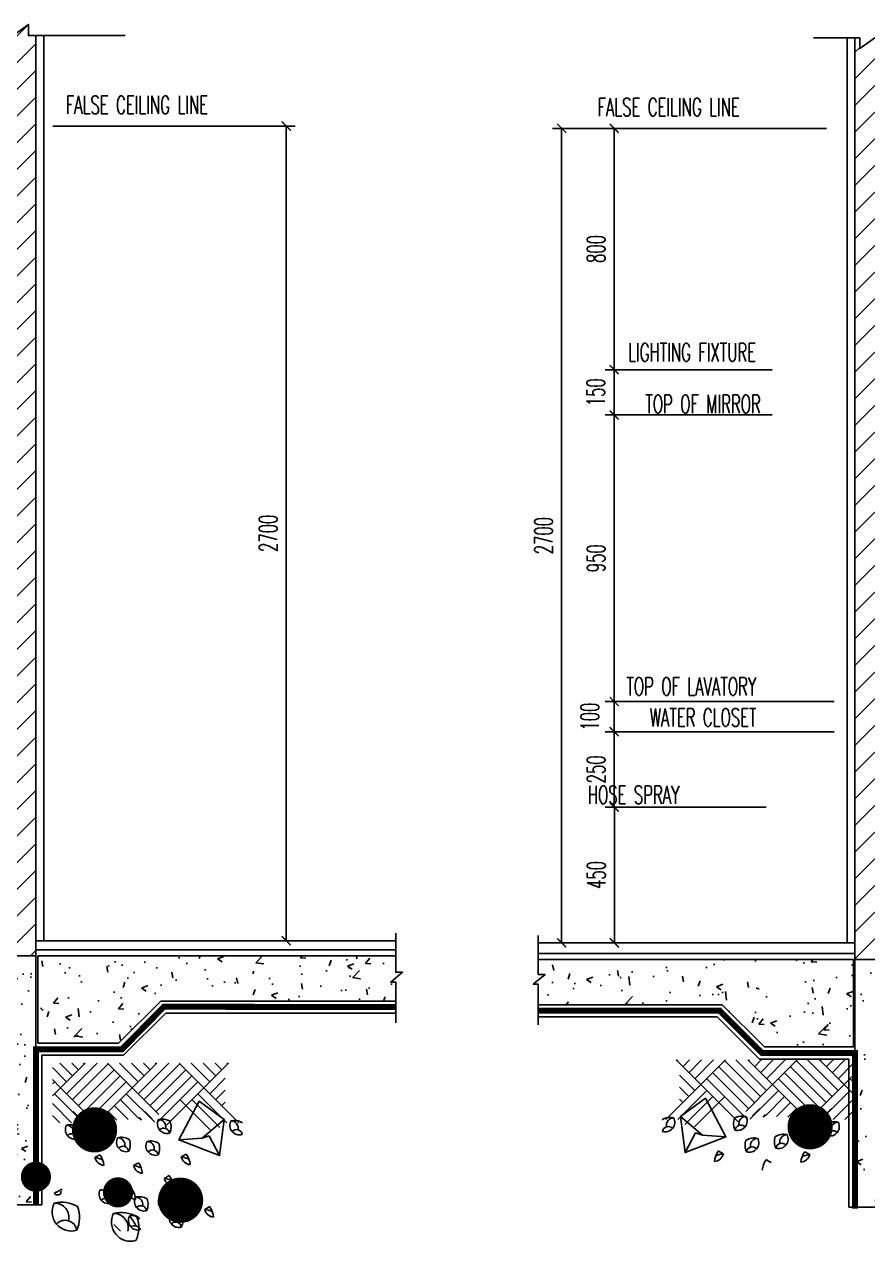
# Model space of a CAD drawing. Extents: x 417646.4 to 417675.2, y 43441 to 43460.9.
# Drawn here: x 417665.442 to 417668.238, y 43448.991 to 43453.03 of the extents above; entities that cross this region are included whole.
import ezdxf

# ---------------------------------------------------------------- set-up
doc = ezdxf.new("R2010")
doc.units = 0
doc.header["$MEASUREMENT"] = 0
doc.header["$PDMODE"] = 3
doc.header["$PDSIZE"] = 0.1
doc.linetypes.add('CENTER2', pattern=[1.125, 0.75, -0.125, 0.125, -0.125])
doc.linetypes.add('HIDDEN2', pattern=[0.1875, 0.125, -0.0625])
doc.layers.get('0').update_dxf_attribs({"linetype": 'CONTINUOUS'})
doc.layers.get('DEFPOINTS').update_dxf_attribs({"linetype": 'CONTINUOUS'})
for name, color, linetype in [('2', 2, 'CONTINUOUS'), ('AXIS', 11, 'CENTER2'), ('Dimout', 4, 'CONTINUOUS'), ('ELE', 3, 'CONTINUOUS'), ('gravel', 11, 'CONTINUOUS'), ('Hatch', 11, 'CONTINUOUS'), ('Plaster', 7, 'CONTINUOUS'), ('TXT', 2, 'CONTINUOUS'), ('WALL', 6, 'CONTINUOUS'), ('WallPartition', 2, 'CONTINUOUS'), ('Windows', 9, 'CONTINUOUS')]:
    doc.layers.add(name, color=color, linetype=linetype)
doc.styles.add('ROMANS', font='ROMANS.shx', dxfattribs={"width": 0.6})
doc.dimstyles.new('R50', dxfattribs={"dimscale": 0, "dimtxt": 0.06, "dimasz": 0.03, "dimexe": 0.03, "dimexo": 0.03, "dimgap": 0.03, "dimtad": 1, "dimdec": 0, "dimlfac": 1000, "dimzin": 13, "dimdsep": 46, "dimtxsty": 'ROMANS', "dimblk": 'ARCHTICK', "dimcen": 0.09, "dimclrd": 4, "dimclre": 4, "dimclrt": 2, "dimadec": 0, "dimazin": 0, "dimtfac": 1, "dimtdec": 0, "dimtofl": 0, "dimtmove": 2, "dimatfit": 3, "dimldrblk": 'CLOSEDBLANK', "dimfxl": 0, "dimtolj": 1, "dimtzin": 0, "dimarcsym": 0})

# ---------------------------------------------------------------- blocks, each defined once
blk = doc.blocks.new('_ARCHTICK')
at = {"color": 0, "linetype": 'ByBlock', "const_width": 0.15}
blk.add_lwpolyline([(-0.5, -0.5), (0.5, 0.5)], dxfattribs=at)
blk = doc.blocks.new('*D159')
at = {"layer": 'DEFPOINTS', "color": 0}
for p in [(417667.3975, 43452.6849), (417667.2232, 43449.9849), (417667.3982, 43449.9849)]:
    blk.add_point(p, dxfattribs=at)
at = {"layer": 'Dimout', "color": 4, "lineweight": -2}
for p, q in [((417667.3675, 43452.6849), (417667.1932, 43452.6849)), ((417667.2232, 43452.6849), (417667.2232, 43449.9849)), ((417667.3682, 43449.9849), (417667.1932, 43449.9849))]:
    blk.add_line(p, q, dxfattribs=at)
at = {"layer": 'Dimout', "color": 4, "lineweight": -2, "xscale": 0.03, "yscale": 0.03, "zscale": 0.03}
for p, rotation in [((417667.2232, 43452.6849), 90), ((417667.2232, 43449.9849), 270)]:
    blk.add_blockref('_ARCHTICK', p, dxfattribs=dict(at, rotation=rotation))
at = {"layer": 'Dimout', "color": 2, "insert": (417667.1632, 43451.3349), "char_height": 0.06, "attachment_point": 5, "rotation": 90, "style": 'ROMANS'}
blk.add_mtext('\\A1;2700', dxfattribs=at)
blk = doc.blocks.new('_ClosedBlank')
at = {"color": 0, "linetype": 'ByBlock', "lineweight": -2}
for p, q in [((-1, 0.17), (0, 0)), ((-1, 0.17), (-1, -0.17)), ((0, 0), (-1, -0.17))]:
    blk.add_line(p, q, dxfattribs=at)
blk = doc.blocks.new('*D160')
at = {"layer": 'DEFPOINTS', "color": 0}
for p in [(417667.3975, 43451.7349), (417667.9512, 43451.7349), (417668.1572, 43450.7849)]:
    blk.add_point(p, dxfattribs=at)
at = {"layer": 'Dimout', "color": 4, "lineweight": -2}
for p, q in [((417667.9212, 43451.7349), (417667.3675, 43451.7349)), ((417667.3975, 43450.7849), (417667.3975, 43451.7349)), ((417668.1272, 43450.7849), (417667.3675, 43450.7849))]:
    blk.add_line(p, q, dxfattribs=at)
at = {"layer": 'Dimout', "color": 4, "lineweight": -2, "xscale": 0.03, "yscale": 0.03, "zscale": 0.03}
for p, rotation in [((417667.3975, 43451.7349), 90), ((417667.3975, 43450.7849), 270)]:
    blk.add_blockref('_ARCHTICK', p, dxfattribs=dict(at, rotation=rotation))
at = {"layer": 'Dimout', "color": 2, "insert": (417667.3375, 43451.2599), "char_height": 0.06, "attachment_point": 5, "rotation": 90, "style": 'ROMANS'}
blk.add_mtext('\\A1;950', dxfattribs=at)
blk = doc.blocks.new('*D161')
at = {"layer": 'DEFPOINTS', "color": 0}
for p in [(417667.3975, 43450.7849), (417668.1572, 43450.7849), (417668.1572, 43450.6849)]:
    blk.add_point(p, dxfattribs=at)
at = {"layer": 'Dimout', "color": 4, "lineweight": -2}
for p, q in [((417668.1272, 43450.7849), (417667.3675, 43450.7849)), ((417667.3975, 43450.6849), (417667.3975, 43450.7849)), ((417668.1272, 43450.6849), (417667.3675, 43450.6849))]:
    blk.add_line(p, q, dxfattribs=at)
at = {"layer": 'Dimout', "color": 4, "lineweight": -2, "xscale": 0.03, "yscale": 0.03, "zscale": 0.03}
for p, rotation in [((417667.3975, 43450.7849), 90), ((417667.3975, 43450.6849), 270)]:
    blk.add_blockref('_ARCHTICK', p, dxfattribs=dict(at, rotation=rotation))
at = {"layer": 'Dimout', "color": 2, "insert": (417667.3166, 43450.7349), "char_height": 0.06, "attachment_point": 5, "rotation": 90, "style": 'ROMANS'}
blk.add_mtext('\\A1;100', dxfattribs=at)
blk = doc.blocks.new('*D162')
at = {"layer": 'DEFPOINTS', "color": 0}
for p in [(417667.3975, 43450.6849), (417667.3975, 43450.6849), (417667.9312, 43450.4349)]:
    blk.add_point(p, dxfattribs=at)
at = {"layer": 'Dimout', "color": 4, "lineweight": -2}
for p, q in [((417667.3975, 43450.4349), (417667.3975, 43450.6849)), ((417667.9012, 43450.4349), (417667.3675, 43450.4349))]:
    blk.add_line(p, q, dxfattribs=at)
at = {"layer": 'Dimout', "color": 4, "lineweight": -2, "xscale": 0.03, "yscale": 0.03, "zscale": 0.03}
for p, rotation in [((417667.3975, 43450.6849), 90), ((417667.3975, 43450.4349), 270)]:
    blk.add_blockref('_ARCHTICK', p, dxfattribs=dict(at, rotation=rotation))
at = {"layer": 'Dimout', "color": 2, "insert": (417667.3375, 43450.5599), "char_height": 0.06, "attachment_point": 5, "rotation": 90, "style": 'ROMANS'}
blk.add_mtext('\\A1;250', dxfattribs=at)
blk = doc.blocks.new('*D163')
at = {"layer": 'DEFPOINTS', "color": 0}
for p in [(417667.3982, 43450.4349), (417667.3982, 43449.9849), (417667.9112, 43449.9849)]:
    blk.add_point(p, dxfattribs=at)
at = {"layer": 'Dimout', "color": 4, "lineweight": -2}
for p, q in [((417667.3982, 43450.4349), (417667.3982, 43449.9849)), ((417667.8812, 43449.9849), (417667.3682, 43449.9849))]:
    blk.add_line(p, q, dxfattribs=at)
at = {"layer": 'Dimout', "color": 4, "lineweight": -2, "xscale": 0.03, "yscale": 0.03, "zscale": 0.03}
for p, rotation in [((417667.3982, 43450.4349), 90), ((417667.3982, 43449.9849), 270)]:
    blk.add_blockref('_ARCHTICK', p, dxfattribs=dict(at, rotation=rotation))
at = {"layer": 'Dimout', "color": 2, "insert": (417667.3382, 43450.2099), "char_height": 0.06, "attachment_point": 5, "rotation": 90, "style": 'ROMANS'}
blk.add_mtext('\\A1;450', dxfattribs=at)
blk = doc.blocks.new('*D164')
at = {"layer": 'DEFPOINTS', "color": 0}
for p in [(417667.3975, 43452.6849), (417668.1312, 43452.6849), (417667.9512, 43451.8849)]:
    blk.add_point(p, dxfattribs=at)
at = {"layer": 'Dimout', "color": 4, "lineweight": -2}
for p, q in [((417668.1012, 43452.6849), (417667.3675, 43452.6849)), ((417667.3975, 43451.8849), (417667.3975, 43452.6849)), ((417667.9212, 43451.8849), (417667.3675, 43451.8849))]:
    blk.add_line(p, q, dxfattribs=at)
at = {"layer": 'Dimout', "color": 4, "lineweight": -2, "xscale": 0.03, "yscale": 0.03, "zscale": 0.03}
for p, rotation in [((417667.3975, 43452.6849), 90), ((417667.3975, 43451.8849), 270)]:
    blk.add_blockref('_ARCHTICK', p, dxfattribs=dict(at, rotation=rotation))
at = {"layer": 'Dimout', "color": 2, "insert": (417667.3375, 43452.2849), "char_height": 0.06, "attachment_point": 5, "rotation": 90, "style": 'ROMANS'}
blk.add_mtext('\\A1;800', dxfattribs=at)
blk = doc.blocks.new('*D165')
at = {"layer": 'DEFPOINTS', "color": 0}
for p in [(417667.3975, 43451.8849), (417667.9512, 43451.8849), (417667.9512, 43451.7349)]:
    blk.add_point(p, dxfattribs=at)
at = {"layer": 'Dimout', "color": 4, "lineweight": -2}
for p, q in [((417667.9212, 43451.8849), (417667.3675, 43451.8849)), ((417667.3975, 43451.7349), (417667.3975, 43451.8849)), ((417667.9212, 43451.7349), (417667.3675, 43451.7349))]:
    blk.add_line(p, q, dxfattribs=at)
at = {"layer": 'Dimout', "color": 4, "lineweight": -2, "xscale": 0.03, "yscale": 0.03, "zscale": 0.03}
for p, rotation in [((417667.3975, 43451.8849), 90), ((417667.3975, 43451.7349), 270)]:
    blk.add_blockref('_ARCHTICK', p, dxfattribs=dict(at, rotation=rotation))
at = {"layer": 'Dimout', "color": 2, "insert": (417667.3364, 43451.8099), "char_height": 0.06, "attachment_point": 5, "rotation": 90, "style": 'ROMANS'}
blk.add_mtext('\\A1;150', dxfattribs=at)
blk = doc.blocks.new('A$C22107CF4')
for p, q in [((0.1286, 0.2837), (0.0467, 0.3655)), ((0.0494, 0.3629), (0.052, 0.3655)), ((0.0692, 0.3431), (0.0916, 0.3655)), ((0.089, 0.3233), (0.1312, 0.3655)), ((0.1088, 0.3035), (0.1708, 0.3655)), ((0.1286, 0.2837), (0.2104, 0.3655)), ((0.3464, 0.2639), (0.2447, 0.3655)), ((0.3662, 0.2837), (0.2843, 0.3655)), ((0.287, 0.3629), (0.2896, 0.3655)), ((0.3068, 0.3431), (0.3292, 0.3655)), ((0.3266, 0.3233), (0.3688, 0.3655)), ((0.3464, 0.3035), (0.4084, 0.3655)), ((0.3662, 0.2837), (0.448, 0.3655)), ((0.584, 0.2639), (0.4823, 0.3655)), ((0.6038, 0.2837), (0.5219, 0.3655)), ((0.5246, 0.3629), (0.5272, 0.3655)), ((0.5444, 0.3431), (0.5668, 0.3655)), ((0.5642, 0.3233), (0.6064, 0.3655)), ((0.287, 0.2045), (0.1682, 0.3233)), ((0.3068, 0.2243), (0.188, 0.3431)), ((0.3266, 0.2441), (0.2078, 0.3629)), ((0.5246, 0.2045), (0.4058, 0.3233)), ((0.5444, 0.2243), (0.4256, 0.3431)), ((0.5642, 0.2441), (0.4454, 0.3629)), ((0.584, 0.3035), (0.6308, 0.3504)), ((0.0126, 0.1677), (0.1286, 0.2837)), ((0.1088, 0.2639), (0.0574, 0.3153)), ((0.2522, 0.1601), (0.1286, 0.2837)), ((0.2844, 0.1675), (0.1484, 0.3035)), ((0.2775, 0.195), (0.3662, 0.2837)), ((0.4822, 0.1677), (0.3662, 0.2837)), ((0.5048, 0.1847), (0.386, 0.3035)), ((0.4877, 0.1677), (0.6038, 0.2837)), ((0.6038, 0.2837), (0.6308, 0.3108)), ((0.6308, 0.2566), (0.6038, 0.2837)), ((0.6308, 0.2962), (0.6236, 0.3035)), ((0.0522, 0.1677), (0.1484, 0.2639)), ((0.089, 0.2441), (0.0574, 0.2757)), ((0.0761, 0.152), (0.1682, 0.2441)), ((0.1077, 0.144), (0.2078, 0.2441)), ((0.2911, 0.169), (0.386, 0.2639)), ((0.3425, 0.1808), (0.4058, 0.2441)), ((0.5273, 0.1677), (0.6236, 0.2639)), ((0.0692, 0.2243), (0.0574, 0.2361)), ((0.2998, 0.1806), (0.3237, 0.2045)), ((0.3799, 0.1786), (0.4256, 0.2243)), ((0.4173, 0.1764), (0.4454, 0.2045)), ((0.4927, 0.1359), (0.5613, 0.2045)), ((0.5669, 0.1677), (0.6308, 0.2316)), ((0.335, 0.1762), (0.3435, 0.1847)), ((0.4547, 0.1742), (0.4652, 0.1847)), ((0.6065, 0.1677), (0.6308, 0.192))]:
    blk.add_line(p, q)
for points in [[(0.0766, 0.0585), (0.2116, 0.111), (0.1441, 0.2385), (0.0616, 0.1785), (0.0766, 0.0585), (0.1112, 0.1244)], [(0.1343, 0.1163), (0.2116, 0.111), (0.1441, 0.2385), (0.0616, 0.1785), (0.1343, 0.1163), (0.1112, 0.1244)]]:
    blk.add_lwpolyline(points)
for centre, radius, start, end in [((0.0263, 0.124), 0.0509, 76.0322, 121.1405), ((0.0105, 0.1589), 0.0317, 253.7091, 27.4015), ((0.0385, 0.1494), 0.024, 89.5708, 192.7334), ((0.2876, 0.1547), 0.0506, 159.5756, 205.1522), ((0.2666, 0.1288), 0.0509, 76.0322, 121.1405), ((0.2507, 0.1636), 0.0317, 253.7091, 27.4015), ((0.2787, 0.1542), 0.024, 89.5708, 192.7334), ((0.0207, 0.1257), 0.0193, 42.46, 171.8043), ((0.261, 0.1305), 0.0193, 42.46, 171.8043), ((0.5929, 0.1359), 0.0506, 159.5756, 205.1522), ((0.5718, 0.1099), 0.0509, 76.0322, 121.1405), ((0.556, 0.1448), 0.0317, 253.7091, 27.4015), ((0.5662, 0.1116), 0.0193, 42.46, 171.8043), ((0.5839, 0.1354), 0.024, 89.5708, 192.7334), ((0.3258, 0.0823), 0.0506, 159.5756, 205.1522), ((0.3047, 0.0563), 0.0509, 76.0322, 121.1405), ((0.2889, 0.0912), 0.0317, 253.7091, 27.4015), ((0.3168, 0.0818), 0.024, 89.5708, 192.7334), ((0.4233, 0.0945), 0.0506, 159.5756, 205.1522), ((0.4022, 0.0685), 0.0509, 76.0322, 121.1405), ((0.3864, 0.1034), 0.0317, 253.7091, 27.4015), ((0.3966, 0.0702), 0.0193, 42.46, 171.8043), ((0.4143, 0.0939), 0.024, 89.5708, 192.7334), ((0.2409, 0.024), 0.0669, 143.5113, 175.9191), ((0.1707, 0.0622), 0.0336, 275.8828, 346.643), ((0.1707, 0.0622), 0.0336, 275.8828, 346.643), ((0.2198, -0.0514), 0.1071, 98.8765, 112.9463), ((-0.5126, -1.1654), 1.4144, 59.5906, 60.3518), ((0.2991, 0.058), 0.0193, 42.46, 171.8043), ((0.5272, 0.0216), 0.0669, 143.5113, 175.9191), ((0.457, 0.0598), 0.0336, 275.8828, 346.643), ((0.457, 0.0598), 0.0336, 275.8828, 346.643), ((0.5062, -0.0538), 0.1071, 98.8765, 112.9463), ((-0.2263, -1.1678), 1.4144, 59.5906, 60.3518), ((0.3991, -0.0048), 0.0669, 143.5113, 175.9191), ((-0.3544, -1.1942), 1.4144, 59.5906, 60.3518)]:
    blk.add_arc(centre, radius, start, end)
at = {"layer": 'Hatch', "const_width": 0.075}
blk.add_lwpolyline([(0.4534, 0.144, 1), (0.5284, 0.144, 1)], format="xyb", close=True, dxfattribs=at)
blk = doc.blocks.new('A$C53BB0ABE')
for p, q in [((0.1286, 0.5089), (0.0467, 0.5908)), ((0.0494, 0.5881), (0.052, 0.5908)), ((0.0692, 0.5683), (0.0916, 0.5908)), ((0.089, 0.5485), (0.1312, 0.5908)), ((0.1088, 0.5287), (0.1708, 0.5908)), ((0.1286, 0.5089), (0.2104, 0.5908)), ((0.3068, 0.4495), (0.188, 0.5683)), ((0.3266, 0.4693), (0.2078, 0.5881)), ((0.3464, 0.4891), (0.2447, 0.5908)), ((0.3662, 0.5089), (0.2843, 0.5908)), ((0.287, 0.5881), (0.2896, 0.5908)), ((0.3068, 0.5683), (0.3292, 0.5908)), ((0.3266, 0.5485), (0.3688, 0.5908)), ((0.3464, 0.5287), (0.4084, 0.5908)), ((0.3662, 0.5089), (0.448, 0.5908)), ((0.5444, 0.4495), (0.4256, 0.5683)), ((0.5642, 0.4693), (0.4454, 0.5881)), ((0.584, 0.4891), (0.4823, 0.5908)), ((0.6038, 0.5089), (0.5219, 0.5908)), ((0.5246, 0.5881), (0.5272, 0.5908)), ((0.5444, 0.5683), (0.5668, 0.5908)), ((0.5642, 0.5485), (0.6064, 0.5908)), ((0.584, 0.5287), (0.6308, 0.5756)), ((0.1088, 0.4891), (0.0574, 0.5405)), ((0.2844, 0.3927), (0.1484, 0.5287)), ((0.287, 0.4297), (0.1682, 0.5485)), ((0.5048, 0.4099), (0.386, 0.5287)), ((0.5246, 0.4297), (0.4058, 0.5485)), ((0.6038, 0.5089), (0.6308, 0.536)), ((0.6308, 0.5215), (0.6236, 0.5287)), ((0.0126, 0.3929), (0.1286, 0.5089)), ((0.0522, 0.3929), (0.1484, 0.4891)), ((0.089, 0.4693), (0.0574, 0.5009)), ((0.2522, 0.3853), (0.1286, 0.5089)), ((0.2775, 0.4202), (0.3662, 0.5089)), ((0.2911, 0.3942), (0.386, 0.4891)), ((0.4822, 0.3929), (0.3662, 0.5089)), ((0.4877, 0.3929), (0.6038, 0.5089)), ((0.5273, 0.3929), (0.6236, 0.4891)), ((0.6308, 0.4819), (0.6038, 0.5089)), ((0.0692, 0.4495), (0.0574, 0.4613)), ((0.0761, 0.3773), (0.1682, 0.4693)), ((0.1077, 0.3692), (0.2078, 0.4693)), ((0.3425, 0.406), (0.4058, 0.4693)), ((0.3799, 0.4038), (0.4256, 0.4495)), ((0.5669, 0.3929), (0.6308, 0.4568)), ((0.2998, 0.4059), (0.3237, 0.4297)), ((0.335, 0.4014), (0.3435, 0.4099)), ((0.4173, 0.4017), (0.4454, 0.4297)), ((0.4547, 0.3995), (0.4652, 0.4099)), ((0.4927, 0.3612), (0.5613, 0.4297)), ((0.6065, 0.3929), (0.6308, 0.4172)), ((0.6038, 0.1716), (0.5993, 0.1716)), ((0.5993, 0.1716), (0.5993, 0.17)), ((0.5993, 0.17), (0.6008, 0.17)), ((0.6008, 0.17), (0.6008, 0.1685)), ((0.6023, 0.1655), (0.6023, 0.1579)), ((0.6054, 0.17), (0.6038, 0.1716)), ((0.6069, 0.1685), (0.6054, 0.17)), ((0.6084, 0.167), (0.6069, 0.1685)), ((0.6099, 0.167), (0.6084, 0.167)), ((0.6114, 0.1655), (0.6099, 0.167)), ((0.6129, 0.164), (0.6114, 0.1655)), ((0.616, 0.164), (0.6129, 0.164)), ((0.6175, 0.1625), (0.616, 0.164)), ((0.6205, 0.1625), (0.6175, 0.1625)), ((0.6205, 0.1609), (0.6205, 0.1625)), ((0.6023, 0.1579), (0.6054, 0.1564)), ((0.6054, 0.1564), (0.6069, 0.1549)), ((0.6069, 0.1549), (0.6084, 0.1534)), ((0.6084, 0.1534), (0.6175, 0.1534)), ((0.6175, 0.1534), (0.619, 0.1549)), ((0.619, 0.1549), (0.622, 0.1549)), ((0.6236, 0.1609), (0.6205, 0.1609)), ((0.622, 0.1564), (0.6236, 0.1579)), ((0.622, 0.1549), (0.622, 0.1564)), ((0.6236, 0.1579), (0.6236, 0.1609)), ((0.1652, 0.1106), (0.1667, 0.1091)), ((0.1667, 0.1091), (0.1758, 0.1091)), ((0.1758, 0.1091), (0.1773, 0.1106)), ((0.1773, 0.1106), (0.1804, 0.1106)), ((0.4049, 0.033), (0.4273, 0.0554))]:
    blk.add_line(p, q)
for points in [[(0.0766, 0.2837), (0.2116, 0.3362), (0.1441, 0.4638), (0.0616, 0.4038), (0.0766, 0.2837), (0.1112, 0.3497)], [(0.1343, 0.3416), (0.2116, 0.3362), (0.1441, 0.4638), (0.0616, 0.4038), (0.1343, 0.3416), (0.1112, 0.3497)]]:
    blk.add_lwpolyline(points)
for centre, radius, start, end in [((0.2666, 0.354), 0.0509, 76.0322, 121.1405), ((0.0263, 0.3493), 0.0509, 76.0322, 121.1405), ((0.0105, 0.3841), 0.0317, 253.7091, 27.4015), ((0.0207, 0.3509), 0.0193, 42.46, 171.8043), ((0.0385, 0.3747), 0.024, 89.5708, 192.7334), ((0.2876, 0.38), 0.0506, 159.5756, 205.1522), ((0.2507, 0.3889), 0.0317, 253.7091, 27.4015), ((0.261, 0.3557), 0.0193, 42.46, 171.8043), ((0.2787, 0.3794), 0.024, 89.5708, 192.7334), ((0.5929, 0.3611), 0.0506, 159.5756, 205.1522), ((0.5718, 0.3352), 0.0509, 76.0322, 121.1405), ((0.556, 0.37), 0.0317, 253.7091, 27.4015), ((0.5839, 0.3606), 0.024, 89.5708, 192.7334), ((0.3258, 0.3075), 0.0506, 159.5756, 205.1522), ((0.3047, 0.2816), 0.0509, 76.0322, 121.1405), ((0.2889, 0.3164), 0.0317, 253.7091, 27.4015), ((0.3168, 0.307), 0.024, 89.5708, 192.7334), ((0.4233, 0.3197), 0.0506, 159.5756, 205.1522), ((0.4022, 0.2938), 0.0509, 76.0322, 121.1405), ((0.3864, 0.3286), 0.0317, 253.7091, 27.4015), ((0.4143, 0.3192), 0.024, 89.5708, 192.7334), ((0.5662, 0.3369), 0.0193, 42.46, 171.8043), ((0.2409, 0.2493), 0.0669, 143.5113, 175.9191), ((-0.5126, -0.9402), 1.4144, 59.5906, 60.3518), ((0.2991, 0.2833), 0.0193, 42.46, 171.8043), ((0.3966, 0.2954), 0.0193, 42.46, 171.8043), ((0.5272, 0.2468), 0.0669, 143.5113, 175.9191), ((-0.2263, -0.9426), 1.4144, 59.5906, 60.3518), ((0.1707, 0.2874), 0.0336, 275.8828, 346.643), ((0.1707, 0.2874), 0.0336, 275.8828, 346.643), ((0.2198, 0.1738), 0.1071, 98.8765, 112.9463), ((0.3991, 0.2205), 0.0669, 143.5113, 175.9191), ((0.3289, 0.2586), 0.0336, 275.8828, 346.643), ((0.3289, 0.2586), 0.0336, 275.8828, 346.643), ((0.3781, 0.145), 0.1071, 98.8765, 112.9463), ((-0.3544, -0.969), 1.4144, 59.5906, 60.3518), ((0.457, 0.285), 0.0336, 275.8828, 346.643), ((0.457, 0.285), 0.0336, 275.8828, 346.643), ((0.5062, 0.1714), 0.1071, 98.8765, 112.9463), ((0.2342, 0.1849), 0.0506, 159.5756, 205.1522), ((0.1973, 0.1938), 0.0317, 253.7091, 27.4015), ((0.2974, 0.1777), 0.0669, 143.5113, 175.9191), ((0.2272, 0.2159), 0.0336, 275.8828, 346.643), ((0.2272, 0.2159), 0.0336, 275.8828, 346.643), ((0.2764, 0.1023), 0.1071, 98.8765, 112.9463), ((-0.4561, -1.0117), 1.4144, 59.5906, 60.3518), ((0.2076, 0.1607), 0.0193, 42.46, 171.8043), ((0.4217, 0.1339), 0.0669, 143.5113, 175.9191), ((0.3515, 0.172), 0.0336, 275.8828, 346.643), ((0.3515, 0.172), 0.0336, 275.8828, 346.643), ((0.4007, 0.0584), 0.1071, 98.8765, 112.9463), ((-0.3318, -1.0556), 1.4144, 59.5906, 60.3518), ((0.4809, 0.1473), 0.0506, 159.5756, 205.1522), ((0.444, 0.1562), 0.0317, 253.7091, 27.4015), ((0.4719, 0.1468), 0.024, 89.5708, 192.7334), ((0.2641, 0.1182), 0.0309, 145.6775, 215.1297), ((0.2643, 0.1135), 0.0339, 70.0639, 139.3275), ((0.2477, 0.1308), 0.0317, 253.7091, 27.4015), ((0.2757, 0.1214), 0.024, 89.5708, 192.7334), ((0.364, 0.1228), 0.0506, 159.5756, 205.1522), ((0.343, 0.0969), 0.0509, 76.0322, 121.1405), ((0.3271, 0.1317), 0.0317, 253.7091, 27.4015), ((0.3551, 0.1223), 0.024, 89.5708, 192.7334), ((0.4542, 0.123), 0.0193, 42.46, 171.8043), ((0.5997, 0.0276), 0.1018, 76.0322, 121.1405), ((0.568, 0.0973), 0.0634, 253.7091, 27.4015), ((0.6239, 0.0785), 0.048, 89.5708, 192.7334), ((0.1633, 0.075), 0.0669, 143.5113, 175.9191), ((0.0931, 0.1132), 0.0336, 275.8828, 346.643), ((0.0931, 0.1132), 0.0336, 275.8828, 346.643), ((0.1423, -0.0004), 0.1071, 98.8765, 112.9463), ((-0.5902, -1.1144), 1.4144, 59.5906, 60.3518), ((0.247, 0.0605), 0.0669, 143.5113, 175.9191), ((0.1768, 0.0987), 0.0336, 275.8828, 346.643), ((0.1768, 0.0987), 0.0336, 275.8828, 346.643), ((0.2259, -0.0149), 0.1071, 98.8765, 112.9463), ((-0.5065, -1.1289), 1.4144, 59.5906, 60.3518), ((0.2488, 0.0686), 0.0506, 159.5756, 205.1522), ((0.2277, 0.0426), 0.0509, 76.0322, 121.1405), ((0.2119, 0.0775), 0.0317, 253.7091, 27.4015), ((0.2398, 0.0681), 0.024, 89.5708, 192.7334), ((0.258, 0.0977), 0.0193, 42.46, 171.8043), ((0.3374, 0.0986), 0.0193, 42.46, 171.8043), ((0.347, 0.0689), 0.0317, 253.7091, 27.4015), ((0.3641, 0.0592), 0.0267, 65.5992, 147.4022), ((0.4454, 0.0455), 0.1012, 159.5756, 205.1522), ((0.4033, -0.0063), 0.1018, 76.0322, 121.1405), ((0.5126, -0.0328), 0.1801, 139.7514, 152.5428), ((0.3716, 0.0634), 0.0634, 253.7091, 27.4015), ((0.4275, 0.0445), 0.048, 89.5708, 192.7334), ((0.6418, 0.0795), 0.1012, 159.5756, 205.1522), ((0.2221, 0.0443), 0.0193, 42.46, 171.8043), ((0.3603, 0.0256), 0.0257, 64.3681, 149.8962), ((0.5884, 0.031), 0.0386, 42.46, 171.8043)]:
    blk.add_arc(centre, radius, start, end)
at = {"layer": 'Hatch'}
for points, const_width in [([(0.4534, 0.3692, 1), (0.5284, 0.3692, 1)], 0.075), ([(0.6603, 0.2138, 1), (0.7103, 0.2138, 1)], 0.05), ([(0.1682, 0.136, 1), (0.2432, 0.136, 1)], 0.075), ([(0.3881, 0.162, 1), (0.4381, 0.162, 1)], 0.05)]:
    blk.add_lwpolyline(points, format="xyb", close=True, dxfattribs=dict(at, const_width=const_width))
blk = doc.blocks.new('*D171')
at = {"layer": 'DEFPOINTS', "color": 0}
for p in [(417665.5061, 43452.6923), (417666.1351, 43449.9923), (417666.3102, 43449.9923)]:
    blk.add_point(p, dxfattribs=at)
at = {"layer": 'Dimout', "color": 4, "lineweight": -2}
for p, q in [((417665.5361, 43452.6923), (417666.3402, 43452.6923)), ((417666.3102, 43452.6923), (417666.3102, 43449.9923)), ((417666.1651, 43449.9923), (417666.3402, 43449.9923))]:
    blk.add_line(p, q, dxfattribs=at)
at = {"layer": 'Dimout', "color": 4, "lineweight": -2, "xscale": 0.03, "yscale": 0.03, "zscale": 0.03}
for p, rotation in [((417666.3102, 43452.6923), 90), ((417666.3102, 43449.9923), 270)]:
    blk.add_blockref('_ARCHTICK', p, dxfattribs=dict(at, rotation=rotation))
at = {"layer": 'Dimout', "color": 2, "insert": (417666.2502, 43451.3423), "char_height": 0.06, "attachment_point": 5, "rotation": 90, "style": 'ROMANS'}
blk.add_mtext('\\A1;2700', dxfattribs=at)

msp = doc.modelspace()

# ---------------------------------------------------------------- hatches: boundary and pattern name
at = {"layer": 'Hatch'}
h = msp.add_hatch(dxfattribs=at)
h.set_pattern_fill('ANSI31', color=256, scale=0.5, style=0)
h.set_pattern_definition([(45, (-101.128946, -60.85142), (-0.044194173824, 0.044194173824), [])])
h.paths.add_polyline_path([(417665.4801, 43452.9923), (417665.4555, 43452.9923), (417665.4555, 43453.0295), (417665.3525, 43452.9567), (417665.3525, 43452.9923), (417665.3301, 43452.9923), (417665.3301, 43449.9774), (417665.3302, 43449.9774), (417665.3302, 43449.9423), (417665.4801, 43449.9423)])
h.paths.add_polyline_path([(417663.7301, 43452.9923), (417663.7271, 43452.9923), (417663.7271, 43453.0295), (417663.6242, 43452.9567), (417663.6242, 43452.9923), (417663.5801, 43452.9923), (417663.5801, 43449.9373), (417663.7301, 43449.9373), (417663.7301, 43449.9774)])
h = msp.add_hatch(dxfattribs=at)
h.set_pattern_fill('ANSI31', color=256, scale=0.5, style=0)
h.set_pattern_definition([(45, (-96.415513, -53.1361), (-0.044194173824, 0.044194173824), [])])
h.paths.add_polyline_path([(417670.2956, 43452.9849), (417670.2901, 43452.9849), (417670.2901, 43453.0221), (417670.1872, 43452.9493), (417670.1872, 43452.9849), (417670.1456, 43452.9849), (417670.1456, 43452.1849), (417670.2956, 43452.1849)])
h.paths.add_polyline_path([(417668.3456, 43452.9849), (417668.3144, 43452.9849), (417668.3144, 43453.0221), (417668.2114, 43452.9493), (417668.2114, 43452.9849), (417668.1956, 43452.9849), (417668.1956, 43449.9299), (417668.3456, 43449.9299), (417668.3456, 43449.9649)])
at = {"layer": 'Windows'}
h = msp.add_hatch(dxfattribs=at)
h.set_pattern_fill('AR-CONC', color=256, scale=0.03, style=0)
h.set_pattern_definition([(50, (-101.12895, -60.85142), (0.21517805478, -0.018825640495), [0.0225, -0.2475]), (355, (-101.12895, -60.85142), (-0.04162540008, 0.22565764011), [0.018, -0.198]), (100.4514, (-101.11101, -60.853), (0.17355281451, 0.20683186262), [0.019122057, -0.2103426336]), (46.1842, (-101.12895, -60.79142), (0.32017231459, -0.0496557043), [0.03375, -0.37125]), (96.6356, (-101.10227, -60.79556), (0.28039881166, 0.29223536127), [0.0286830864, -0.3155139]), (351.1842, (-101.12895, -60.79142), (0.28039858354, 0.29223558028), [0.027, -0.297]), (21, (-101.09895, -60.80642), (0.179072115636, -0.1207856672), [0.0225, -0.2475]), (326, (-101.09895, -60.80642), (0.07299459958, 0.21754501351), [0.018, -0.198]), (71.4514, (-101.08402, -60.81649), (0.25206678857, 0.09675914901), [0.019122057, -0.2103426336]), (37.5, (-101.128946, -60.85142), (0.003647956595, 0.09986815615), [0, -0.1956, 0, -0.201, 0, -0.19875]), (7.5, (-101.12895, -60.85142), (0.078920861233, 0.118323513565), [0, -0.1146, 0, -0.1911, 0, -0.07575]), (327.5, (-101.19585, -60.85142), (0.160146730852, -0.00676646152), [0, -0.075, 0, -0.234, 0, -0.3105]), (317.5, (-101.22585, -60.85142), (0.174955850803, 0.0300314947), [0, -0.0975, 0, -0.1554, 0, -0.2205])])
h.paths.add_polyline_path([(417666.6958, 43449.8876), (417666.6733, 43449.8876), (417666.6733, 43449.9423), (417665.4865, 43449.9423), (417665.4865, 43449.6523), (417665.7541, 43449.6523), (417665.8941, 43449.7923), (417666.6733, 43449.7923), (417666.6733, 43449.8551), (417666.6568, 43449.8551)])
h.paths.add_polyline_path([(417665.4801, 43449.9423), (417665.3302, 43449.9423), (417665.3302, 43449.8823), (417665.3301, 43449.8823), (417665.3301, 43449.5873), (417665.3301, 43449.1167), (417665.4801, 43449.1167), (417665.4801, 43449.1848, -0.412817), (417665.4553, 43449.2098, -0.412817), (417665.4801, 43449.2348)])
h.paths.add_polyline_path([(417665.3238, 43449.8773), (417663.7358, 43449.8723), (417663.7358, 43449.5873), (417664.0294, 43449.5873), (417664.1694, 43449.7273), (417664.8901, 43449.7273), (417665.0301, 43449.5873), (417665.3238, 43449.5873)])
h.paths.add_polyline_path([(417663.7301, 43449.9373), (417663.5801, 43449.9373), (417663.5801, 43449.1167), (417663.7301, 43449.1167)])
h.paths.add_polyline_path([(417663.4801, 43449.9373), (417662.5302, 43449.9373), (417662.5302, 43449.8876), (417662.5527, 43449.8876), (417662.5136, 43449.8551), (417662.5302, 43449.8551), (417662.5302, 43449.7873), (417663.1401, 43449.7873), (417663.2801, 43449.6473), (417663.4801, 43449.6473)])
h.paths.add_polyline_path([(417663.575, 43449.9373), (417663.4801, 43449.9373), (417663.4801, 43449.6473), (417663.575, 43449.6473)])
h = msp.add_hatch(dxfattribs=at)
h.set_pattern_fill('AR-CONC', color=256, scale=0.03, style=0)
h.set_pattern_definition([(50, (-96.41551, -53.1361), (0.21517805478, -0.018825640495), [0.0225, -0.2475]), (355, (-96.41551, -53.1361), (-0.04162540008, 0.22565764011), [0.018, -0.198]), (100.4514, (-96.39758, -53.13767), (0.17355281451, 0.20683186262), [0.019122057, -0.2103426336]), (46.1842, (-96.4155, -53.0761), (0.32017231459, -0.0496557043), [0.03375, -0.37125]), (96.6356, (-96.38883, -53.08024), (0.28039881166, 0.29223536127), [0.0286830864, -0.3155139]), (351.1842, (-96.4155, -53.0761), (0.28039858354, 0.29223558028), [0.027, -0.297]), (21, (-96.38551, -53.0911), (0.179072115636, -0.1207856672), [0.0225, -0.2475]), (326, (-96.38551, -53.0911), (0.07299459958, 0.21754501351), [0.018, -0.198]), (71.4514, (-96.3706, -53.10117), (0.25206678857, 0.09675914901), [0.019122057, -0.2103426336]), (37.5, (-96.41551, -53.1361), (0.003647956595, 0.09986815615), [0, -0.1956, 0, -0.201, 0, -0.19875]), (7.5, (-96.41551, -53.1361), (0.078920861233, 0.118323513565), [0, -0.1146, 0, -0.1911, 0, -0.07575]), (327.5, (-96.48241, -53.1361), (0.160146730852, -0.00676646152), [0, -0.075, 0, -0.234, 0, -0.3105]), (317.5, (-96.51241, -53.1361), (0.174955850803, 0.0300314947), [0, -0.0975, 0, -0.1554, 0, -0.2205])])
h.paths.add_polyline_path([(417671.5113, 43449.8801), (417671.4887, 43449.8801), (417671.4887, 43449.9349), (417670.8706, 43449.9349), (417670.8706, 43449.7849), (417671.4887, 43449.7849), (417671.4887, 43449.8477), (417671.4722, 43449.8477)])
h.paths.add_polyline_path([(417670.8706, 43449.9349), (417670.3019, 43449.9349), (417670.3019, 43449.6449), (417670.5696, 43449.6449), (417670.7096, 43449.7849), (417670.8706, 43449.7849)])
h.paths.add_polyline_path([(417670.2956, 43449.9349), (417670.1456, 43449.9349), (417670.1456, 43449.8649), (417670.1456, 43449.8649), (417670.1456, 43449.5799), (417670.1456, 43449.1092), (417670.2956, 43449.1092)])
h.paths.add_polyline_path([(417670.1392, 43449.8649), (417668.3512, 43449.8649), (417668.3512, 43449.5799), (417668.6448, 43449.5799), (417668.7848, 43449.7199), (417669.7056, 43449.7199), (417669.8456, 43449.5799), (417670.1392, 43449.5799)])
h.paths.add_polyline_path([(417668.3456, 43449.8749), (417668.3456, 43449.9299), (417668.1956, 43449.9299), (417668.1956, 43449.1092), (417668.3456, 43449.1092)])
h.paths.add_polyline_path([(417668.1904, 43449.9299), (417667.1456, 43449.9299), (417667.1456, 43449.8801), (417667.1681, 43449.8801), (417667.1291, 43449.8477), (417667.1456, 43449.8477), (417667.1456, 43449.7799), (417667.7556, 43449.7799), (417667.8956, 43449.6399), (417668.1904, 43449.6399)])

# ---------------------------------------------------------------- linework, layer by layer
at = {"layer": '2'}
for p, q in [((417668.1956, 43449.9849), (417667.8062, 43449.9849)), ((417665.4801, 43449.9423), (417665.3301, 43449.9423)), ((417665.4801, 43449.1167), (417665.4801, 43449.9423)), ((417666.6733, 43449.9423), (417665.4865, 43449.9423)), ((417665.4865, 43449.6523), (417665.4865, 43449.9423)), ((417667.1456, 43449.9299), (417668.1904, 43449.9299)), ((417668.1904, 43449.6399), (417668.1904, 43449.9299)), ((417668.1956, 43449.9299), (417668.3456, 43449.9299)), ((417668.1956, 43449.1092), (417668.1956, 43449.9299)), ((417665.7541, 43449.6523), (417665.8941, 43449.7923)), ((417666.6733, 43449.7923), (417665.8941, 43449.7923)), ((417665.7707, 43449.6123), (417665.9107, 43449.7523)), ((417666.6733, 43449.7523), (417665.9107, 43449.7523)), ((417667.1456, 43449.7799), (417667.7556, 43449.7799)), ((417667.8956, 43449.6399), (417667.7556, 43449.7799)), ((417667.1456, 43449.7399), (417667.739, 43449.7399)), ((417667.879, 43449.5999), (417667.739, 43449.7399)), ((417665.7541, 43449.6523), (417665.4865, 43449.6523)), ((417667.8956, 43449.6399), (417668.1904, 43449.6399)), ((417665.5001, 43449.1167), (417665.5001, 43449.6123)), ((417665.7707, 43449.6123), (417665.5001, 43449.6123)), ((417667.879, 43449.5999), (417668.1756, 43449.5999)), ((417668.1756, 43449.1092), (417668.1756, 43449.5999)), ((417665.5001, 43449.1167), (417665.313, 43449.1167)), ((417668.368, 43449.1092), (417668.1756, 43449.1092))]:
    msp.add_line(p, q, dxfattribs=at)
at = {"layer": 'AXIS'}
msp.add_line((417667.3975, 43450.6849), (417667.9112, 43450.6849), dxfattribs=at)
at = {"layer": 'ELE'}
for points in [[(417665.7759, 43452.9923), (417665.4555, 43452.9923), (417665.4555, 43453.0295), (417665.3525, 43452.9567), (417665.3525, 43452.9923), (417663.7271, 43452.9923), (417663.7271, 43453.0295), (417663.6242, 43452.9567), (417663.6242, 43452.9923), (417663.4707, 43452.9923)], [(417670.6105, 43452.9849), (417670.2901, 43452.9849), (417670.2901, 43453.0221), (417670.1872, 43452.9493), (417670.1872, 43452.9849), (417668.3144, 43452.9849), (417668.3144, 43453.0221), (417668.2114, 43452.9493), (417668.2114, 43452.9849), (417668.0579, 43452.9849)]]:
    msp.add_lwpolyline(points, dxfattribs=at)
at = {"layer": 'Plaster'}
for p, q in [((417665.5061, 43452.9923), (417665.5061, 43449.9923)), ((417668.1696, 43452.9849), (417668.1696, 43449.9849)), ((417666.6733, 43449.9923), (417665.4801, 43449.9923)), ((417666.6733, 43449.9623), (417665.4801, 43449.9623)), ((417667.1456, 43449.9849), (417668.1956, 43449.9849)), ((417667.1456, 43449.9499), (417668.1956, 43449.9499))]:
    msp.add_line(p, q, dxfattribs=at)
at = {"layer": 'WALL'}
for p, q in [((417665.4801, 43449.9423), (417665.4801, 43452.9923)), ((417668.1956, 43449.9299), (417668.1956, 43452.9849))]:
    msp.add_line(p, q, dxfattribs=at)
at = {"layer": 'WallPartition', "linetype": 'HIDDEN2', "const_width": 0.02}
for points in [[(417666.6733, 43449.7724), (417665.9044, 43449.7733), (417665.7656, 43449.6324), (417665.4801, 43449.6324), (417665.4801, 43449.1167)], [(417667.1456, 43449.7599), (417667.7473, 43449.7599), (417667.8873, 43449.6199), (417668.1956, 43449.6199), (417668.1956, 43449.1035)]]:
    msp.add_lwpolyline(points, dxfattribs=at)
at = {"layer": 'Windows'}
for points in [[(417666.6733, 43450.0167), (417666.6733, 43449.8876), (417666.6958, 43449.8876), (417666.6568, 43449.8551), (417666.6733, 43449.8551), (417666.6733, 43449.7204)], [(417667.1456, 43450.0092), (417667.1456, 43449.8801), (417667.1681, 43449.8801), (417667.1291, 43449.8477), (417667.1456, 43449.8477), (417667.1456, 43449.7129)]]:
    msp.add_lwpolyline(points, dxfattribs=at)

# ---------------------------------------------------------------- block references
at = {"layer": 'gravel'}
msp.add_blockref('A$C22107CF4', (417667.556, 43449.2314), dxfattribs=at)
at = {"layer": 'gravel', "xscale": -1}
msp.add_blockref('A$C53BB0ABE', (417666.1656, 43448.996), dxfattribs=at)

# ---------------------------------------------------------------- texts
at = {"layer": 'TXT', "style": 'ROMANS', "width": 0.6}
for s, p in [('FALSE CEILING LINE', (417665.5794, 43452.7326)), ('FALSE CEILING LINE', (417667.3421, 43452.7252)), ('LIGHTING FIXTURE', (417667.4437, 43451.9126)), ('TOP OF MIRROR', (417667.5008, 43451.7411)), ('TOP OF LAVATORY', (417667.438, 43450.8051)), (' WATER CLOSET', (417667.491, 43450.7023)), ('HOSE SPRAY', (417667.3101, 43450.4458))]:
    msp.add_text(s, height=0.06, dxfattribs=at).set_placement(p)

# ---------------------------------------------------------------- dimensions: what is measured, and where the dimension line sits
at = {"layer": 'Dimout'}
for base, p1, p2, picture, middle in [((417666.3102, 43449.9923), (417665.5061, 43452.6923), (417666.1351, 43449.9923), '*D171', (417666.2502, 43451.3423)), ((417667.2232, 43449.9849), (417667.3975, 43452.6849), (417667.3982, 43449.9849), '*D159', (417667.1632, 43451.3349)), ((417667.3975, 43452.6849), (417667.9512, 43451.8849), (417668.1312, 43452.6849), '*D164', (417667.3375, 43452.2849)), ((417667.3975, 43451.7349), (417668.1572, 43450.7849), (417667.9512, 43451.7349), '*D160', (417667.3375, 43451.2599)), ((417667.3975, 43450.6849), (417667.9312, 43450.4349), (417667.3975, 43450.6849), '*D162', (417667.3375, 43450.5599)), ((417667.3982, 43449.9849), (417667.3982, 43450.4349), (417667.9112, 43449.9849), '*D163', (417667.3382, 43450.2099))]:
    dim = msp.add_linear_dim(base=base, p1=p1, p2=p2, angle=90, dimstyle='R50', override={"dimscale": 1}, dxfattribs=at)
    dim.commit()
    dim.dimension.update_dxf_attribs({"geometry": picture, "text_midpoint": middle})
for base, p1, p2, picture, middle in [((417667.3975, 43451.8849), (417667.9512, 43451.7349), (417667.9512, 43451.8849), '*D165', (417667.3364, 43451.8099)), ((417667.3975, 43450.7849), (417668.1572, 43450.6849), (417668.1572, 43450.7849), '*D161', (417667.3166, 43450.7349))]:
    dim = msp.add_linear_dim(base=base, p1=p1, p2=p2, angle=90, dimstyle='R50', override={"dimscale": 1}, dxfattribs=at)
    dim.commit()
    dim.dimension.update_dxf_attribs({"geometry": picture, "text_midpoint": middle, "dimtype": 128})

doc.saveas('drawing.dxf')
